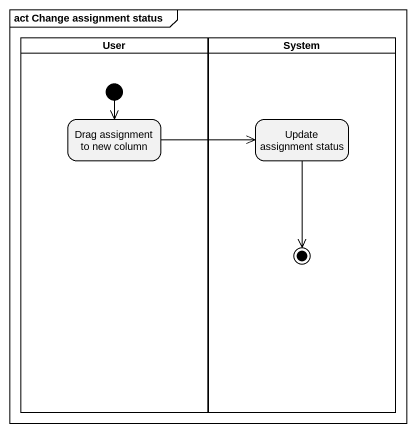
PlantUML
@startuml
mainframe act Change assignment status
hide empty description
state User <<partition>> {
  state "Drag assignment to new column" as Drag_assignment_to_new
  [*] --> Drag_assignment_to_new
}
state System <<partition>> {
  state "Update assignment status" as Update_assignment_status
  Update_assignment_status --> [*]
}
Drag_assignment_to_new -right-> Update_assignment_status
@enduml
